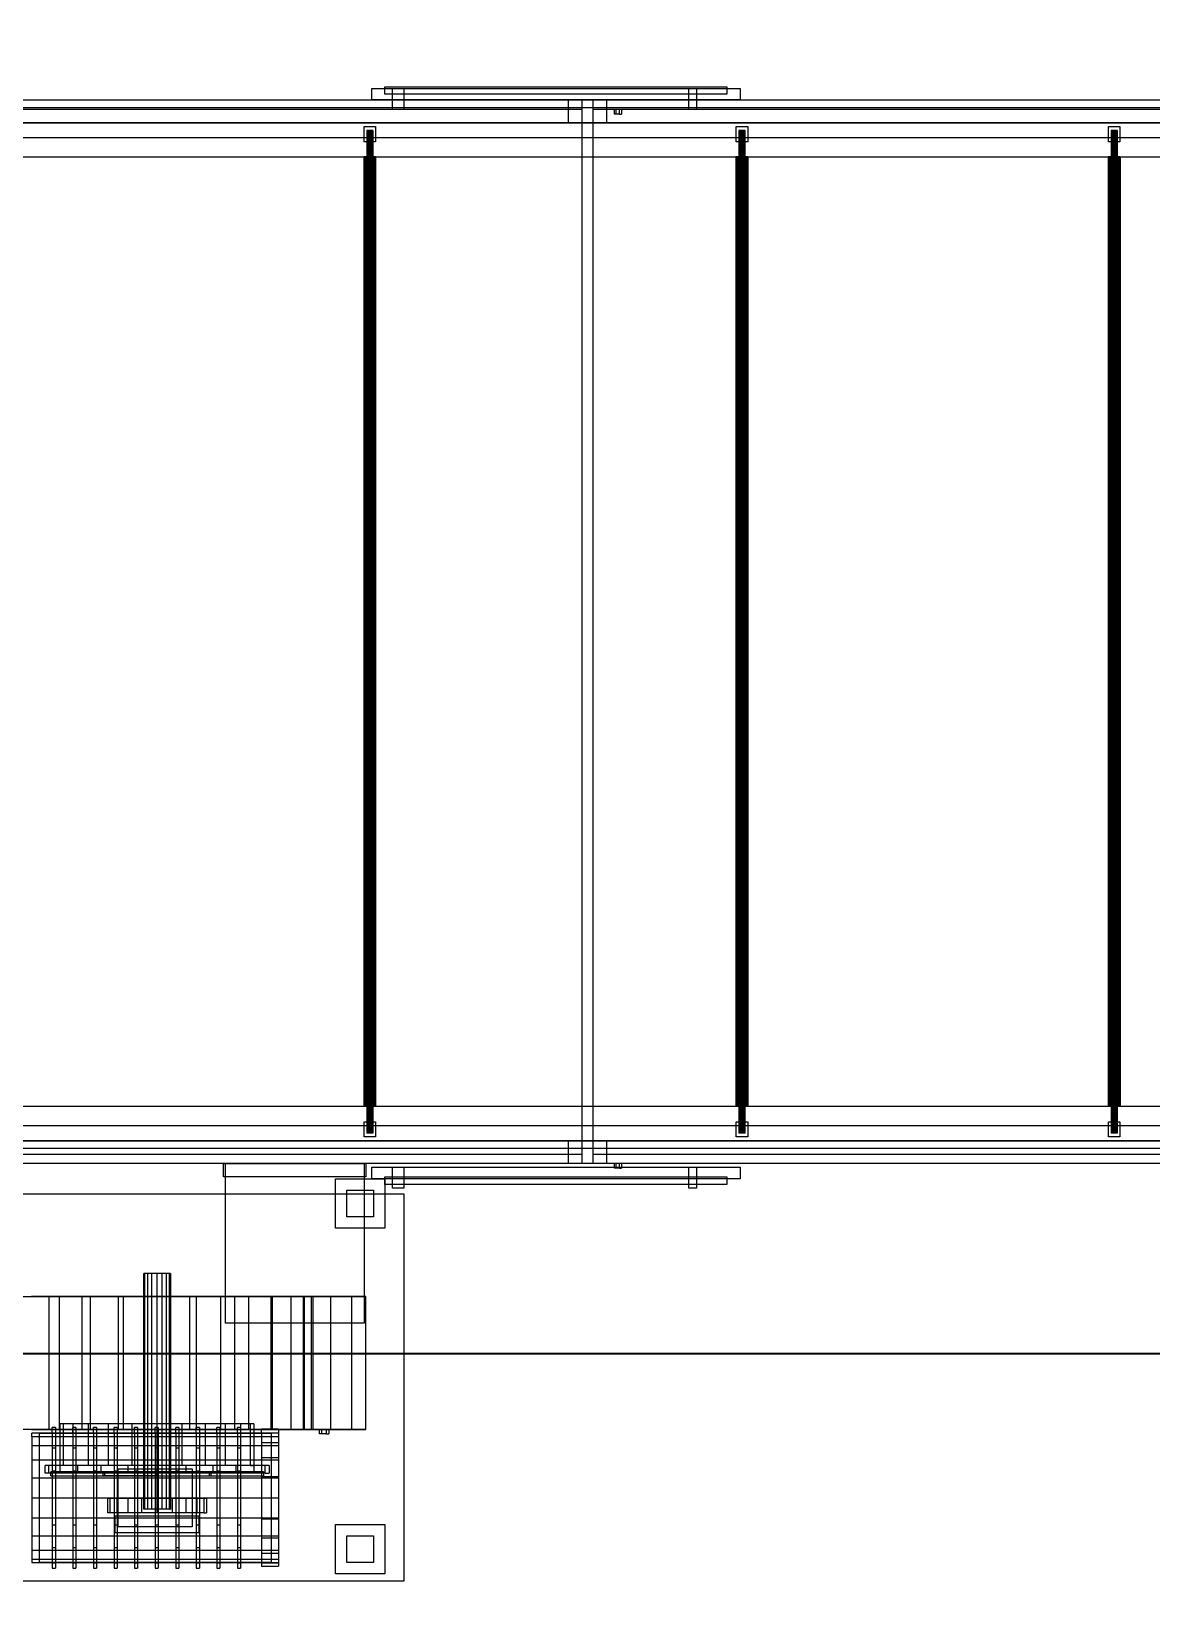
# Model space of a CAD drawing. Header units: millimetres. Extents: x -191664 to 191490, y -197311 to 10263.
# Drawn here: x 7974 to 10923, y -133274 to -129120 of the extents above; entities that cross this region are included whole.
import ezdxf

# ---------------------------------------------------------------- set-up
doc = ezdxf.new("R2010")
doc.units = ezdxf.units.MM
for name, color, linetype, lineweight in [('COTAS_O', 1, 'Continuous', 0), ('DET_secador_superior', 7, 'Continuous', 0), ('R15_COTAS_TRANSPORTE_P', 1, 'Continuous', 0)]:
    doc.layers.add(name, color=color, linetype=linetype, lineweight=lineweight)
doc.dimstyles.new('PLANTA_20', dxfattribs={"dimtxt": 50, "dimasz": 30, "dimexe": 30, "dimexo": 16, "dimgap": 20, "dimtad": 1, "dimtih": 1, "dimtoh": 1, "dimdec": 1, "dimzin": 0, "dimdsep": 46, "dimcen": 0.09, "dimadec": 0, "dimazin": 0, "dimtfac": 1, "dimtdec": 4, "dimtofl": 0, "dimtmove": 0, "dimatfit": 3, "dimfxl": 1, "dimtolj": 1, "dimtzin": 0, "dimarcsym": 0})

# ---------------------------------------------------------------- blocks, each defined once
blk = doc.blocks.new('*D93')
at = {"layer": 'COTAS_O', "color": 0, "lineweight": -2, "transparency": 16777216}
for p, q in [((1104.7, -132116), (1104.7, -132630)), ((21104.7, -132116), (21104.7, -132630)), ((1134.7, -132600), (21074.7, -132600))]:
    blk.add_line(p, q, dxfattribs=at)
at = {"layer": 'COTAS_O', "color": 0, "transparency": 16777216}
for points in [[(1134.7, -132595), (1134.7, -132605), (1104.7, -132600)], [(21074.7, -132595), (21074.7, -132605), (21104.7, -132600)]]:
    blk.add_solid(points, dxfattribs=at)
at = {"layer": 'Defpoints', "color": 0, "transparency": 16777216}
for p in [(1104.7, -132100), (21104.7, -132100), (21104.7, -132600)]:
    blk.add_point(p, dxfattribs=at)
blk = doc.blocks.new('*D133')
at = {"layer": 'Defpoints', "color": 0, "transparency": 16777216}
for p in [(439.7, -194148), (217.9, -194406.1), (-500, -194490), (-500, -194490), (500, -194490)]:
    blk.add_point(p, dxfattribs=at)
at = {"layer": 'R15_COTAS_TRANSPORTE_P', "color": 0, "lineweight": -2, "transparency": 16777216}
blk.add_arc((-500, -194490), 722.8, 2.3783, 17.6217, dxfattribs=at)
at = {"layer": 'R15_COTAS_TRANSPORTE_P', "color": 0, "transparency": 16777216}
for points in [[(184.1, -194272.8), (193.6, -194269.6), (179.2, -194242.8)], [(227.1, -194459.9), (217.2, -194460.1), (222.8, -194490)]]:
    blk.add_solid(points, dxfattribs=at)

msp = doc.modelspace()

# ---------------------------------------------------------------- linework, layer by layer
at = {"layer": 'DET_secador_superior', "color": 251, "true_color": 0x536a64}
for p, q in [((8869.71, -129300), (8869.71, -129270)), ((8869.71, -129270), (9839.71, -129270)), ((9839.71, -129270), (9839.71, -129300)), ((1104.71, -129300), (21104.71, -129300)), ((9839.71, -129300), (8869.71, -129300)), ((9388.05, -129360), (9388.05, -129300)), ((9388.05, -129300), (9488.05, -129300)), ((9488.05, -129300), (9488.05, -129360)), ((1104.71, -129320), (21104.71, -129320)), ((21104.71, -129360), (1104.71, -129360)), ((9488.05, -129360), (9388.05, -129360)), ((1104.71, -132040), (21104.71, -132040)), ((1104.71, -132060), (21104.71, -132060)), ((9388.05, -132100), (9388.05, -132040)), ((9388.05, -132040), (9488.05, -132040)), ((9488.05, -132040), (9488.05, -132100)), ((21104.71, -132100), (1104.71, -132100)), ((9488.05, -132100), (9388.05, -132100)), ((8869.71, -132140), (8869.71, -132110)), ((8869.71, -132110), (9839.71, -132110)), ((9839.71, -132140), (8869.71, -132140)), ((9839.71, -132110), (9839.71, -132140)), ((7654.71, -132180), (8954.71, -132180)), ((8804.71, -132240), (8804.71, -132170)), ((8804.71, -132170), (8874.71, -132170)), ((8874.71, -132170), (8874.71, -132240)), ((8954.71, -132180), (8954.71, -133200)), ((8874.71, -132240), (8804.71, -132240)), ((7946.37, -132450), (8020.48, -132450)), ((8047.36, -132450), (7973.74, -132450)), ((8020.48, -132450), (8107.07, -132450)), ((8020.48, -132800), (8020.48, -132450)), ((8129.29, -132450), (8047.36, -132450)), ((8047.36, -132800), (8047.36, -132450)), ((8107.07, -132450), (8203.01, -132450)), ((8107.07, -132800), (8107.07, -132450)), ((8216.23, -132450), (8129.29, -132450)), ((8129.29, -132800), (8129.29, -132450)), ((8203.01, -132450), (8304.71, -132450)), ((8203.01, -132800), (8203.01, -132450)), ((8304.71, -132450), (8216.23, -132450)), ((8216.23, -132800), (8216.23, -132450)), ((8391.31, -132450), (8304.71, -132450)), ((8304.71, -132450), (8408.3, -132450)), ((8304.71, -132800), (8304.71, -132450)), ((8472.72, -132450), (8391.31, -132450)), ((8391.31, -132800), (8391.31, -132450)), ((8408.3, -132450), (8509.76, -132450)), ((8408.3, -132800), (8408.3, -132450)), ((8545.94, -132450), (8472.72, -132450)), ((8472.72, -132800), (8472.72, -132450)), ((8509.76, -132450), (8605.08, -132450)), ((8509.76, -132800), (8509.76, -132450)), ((8608.31, -132450), (8545.94, -132450)), ((8545.94, -132800), (8545.94, -132450)), ((8605.08, -132450), (8690.43, -132450)), ((8605.08, -132800), (8605.08, -132450)), ((8657.68, -132450), (8608.31, -132450)), ((8608.31, -132800), (8608.31, -132450)), ((8692.44, -132450), (8657.68, -132450)), ((8657.68, -132800), (8657.68, -132450)), ((8690.43, -132450), (8762.29, -132450)), ((8690.43, -132800), (8690.43, -132450)), ((8711.58, -132450), (8692.44, -132450)), ((8692.44, -132800), (8692.44, -132450)), ((8714.71, -132450), (8711.58, -132450)), ((8711.58, -132800), (8711.58, -132450)), ((8853.95, -132450), (8714.71, -132450)), ((8714.71, -132450), (8714.71, -132800)), ((8762.29, -132450), (8817.61, -132450)), ((8762.29, -132800), (8762.29, -132450)), ((8817.61, -132450), (8853.95, -132450)), ((8817.61, -132800), (8817.61, -132450)), ((8853.95, -132800), (8853.95, -132450)), ((8020.48, -132800), (7946.37, -132800)), ((7973.74, -132800), (8047.36, -132800)), ((8107.07, -132800), (8020.48, -132800)), ((8047.36, -132800), (8129.29, -132800)), ((8203.01, -132800), (8107.07, -132800)), ((8129.29, -132800), (8216.23, -132800)), ((8304.71, -132800), (8203.01, -132800)), ((8216.23, -132800), (8304.71, -132800)), ((8408.3, -132800), (8304.71, -132800)), ((8304.71, -132800), (8391.31, -132800)), ((8391.31, -132800), (8472.72, -132800)), ((8509.76, -132800), (8408.3, -132800)), ((8472.72, -132800), (8545.94, -132800)), ((8605.08, -132800), (8509.76, -132800)), ((8545.94, -132800), (8608.31, -132800)), ((8690.43, -132800), (8605.08, -132800)), ((8608.31, -132800), (8657.68, -132800)), ((8657.68, -132800), (8692.44, -132800)), ((8762.29, -132800), (8690.43, -132800)), ((8692.44, -132800), (8711.58, -132800)), ((8711.58, -132800), (8714.71, -132800)), ((8714.71, -132800), (8853.95, -132800)), ((8817.61, -132800), (8762.29, -132800)), ((8853.95, -132800), (8817.61, -132800)), ((7994.71, -133150), (7994.71, -132810)), ((7994.71, -132810), (8604.71, -132810)), ((8604.71, -132810), (8604.71, -133150)), ((8804.71, -133150), (8804.71, -133080)), ((8804.71, -133080), (8874.71, -133080)), ((8874.71, -133080), (8874.71, -133150)), ((8604.71, -133150), (7994.71, -133150)), ((8874.71, -133150), (8804.71, -133150)), ((8954.71, -133200), (7654.71, -133200))]:
    msp.add_line(p, q, dxfattribs=at)
at = {"layer": 'DET_secador_superior', "color": 9, "true_color": 0xb8c6c1}
for p, q in [((8904.71, -129285), (8904.71, -129265)), ((8904.71, -129265), (9804.71, -129265)), ((9804.71, -129265), (9804.71, -129285)), ((1104.71, -129300), (20854.71, -129300)), ((9804.71, -129285), (8904.71, -129285)), ((9423.05, -129325), (9423.05, -132075)), ((9453.05, -132075), (9453.05, -129325)), ((20854.71, -132100), (1104.71, -132100)), ((8904.71, -132155), (8904.71, -132135)), ((8904.71, -132135), (9804.71, -132135)), ((9804.71, -132135), (9804.71, -132155)), ((9804.71, -132155), (8904.71, -132155))]:
    msp.add_line(p, q, dxfattribs=at)
at = {"layer": 'DET_secador_superior', "color": 252, "true_color": 0x798e91}
for p, q in [((8924.71, -129325), (8924.71, -129270)), ((8924.71, -129270), (8954.71, -129270)), ((8954.71, -129270), (8954.71, -129325)), ((8954.71, -129325), (8924.71, -129325)), ((8479.71, -132135), (8479.71, -132100)), ((8479.71, -132100), (8854.71, -132100)), ((8854.71, -132100), (8854.71, -132135)), ((8854.71, -132135), (8479.71, -132135)), ((8774.71, -132270), (8774.71, -132140)), ((8774.71, -132140), (8904.71, -132140)), ((8904.71, -132140), (8904.71, -132270)), ((8924.71, -132165), (8924.71, -132110)), ((8924.71, -132110), (8954.71, -132110)), ((8954.71, -132110), (8954.71, -132165)), ((8954.71, -132165), (8924.71, -132165)), ((8904.71, -132270), (8774.71, -132270)), ((8058.4, -132785), (8049.71, -132785)), ((8049.71, -132895), (8049.71, -132785)), ((8083.88, -132785), (8058.4, -132785)), ((8058.4, -132895), (8058.4, -132785)), ((8124.4, -132785), (8083.88, -132785)), ((8083.88, -132895), (8083.88, -132785)), ((8177.21, -132785), (8124.4, -132785)), ((8124.4, -132895), (8124.4, -132785)), ((8238.71, -132785), (8177.21, -132785)), ((8177.21, -132895), (8177.21, -132785)), ((8304.71, -132785), (8238.71, -132785)), ((8238.71, -132895), (8238.71, -132785)), ((8370.71, -132785), (8304.71, -132785)), ((8304.71, -132895), (8304.71, -132785)), ((8432.21, -132785), (8370.71, -132785)), ((8370.71, -132895), (8370.71, -132785)), ((8485.02, -132785), (8432.21, -132785)), ((8432.21, -132895), (8432.21, -132785)), ((8525.55, -132785), (8485.02, -132785)), ((8485.02, -132895), (8485.02, -132785)), ((8551.02, -132785), (8525.55, -132785)), ((8525.55, -132895), (8525.55, -132785)), ((8559.71, -132785), (8551.02, -132785)), ((8551.02, -132895), (8551.02, -132785)), ((8559.71, -132785), (8559.71, -132895)), ((8024.71, -132922), (8024.71, -132912)), ((8304.71, -132912), (8024.71, -132912)), ((8024.71, -132922), (8304.71, -132922)), ((8058.4, -132895), (8049.71, -132895)), ((8083.88, -132895), (8058.4, -132895)), ((8124.4, -132895), (8083.88, -132895)), ((8177.21, -132895), (8124.4, -132895)), ((8167.31, -132912), (8162.11, -132912)), ((8162.11, -132912), (8162.11, -132922)), ((8302.11, -132912), (8162.11, -132912)), ((8162.11, -132922), (8167.31, -132922)), ((8302.11, -132922), (8162.11, -132922)), ((8167.31, -132922), (8167.31, -132912)), ((8307.31, -132912), (8167.31, -132912)), ((8167.31, -132922), (8307.31, -132922)), ((8238.71, -132895), (8177.21, -132895)), ((8304.71, -132895), (8238.71, -132895)), ((8302.11, -132912), (8307.31, -132912)), ((8302.11, -132922), (8302.11, -132912)), ((8442.11, -132912), (8302.11, -132912)), ((8307.31, -132922), (8302.11, -132922)), ((8302.11, -132922), (8442.11, -132922)), ((8370.71, -132895), (8304.71, -132895)), ((8304.71, -132912), (8304.71, -132922)), ((8584.71, -132912), (8304.71, -132912)), ((8304.71, -132922), (8584.71, -132922)), ((8307.31, -132912), (8307.31, -132922)), ((8307.31, -132912), (8447.31, -132912)), ((8307.31, -132922), (8447.31, -132922)), ((8432.21, -132895), (8370.71, -132895)), ((8485.02, -132895), (8432.21, -132895)), ((8442.11, -132912), (8442.11, -132922)), ((8447.31, -132912), (8442.11, -132912)), ((8442.11, -132922), (8447.31, -132922)), ((8447.31, -132922), (8447.31, -132912)), ((8525.55, -132895), (8485.02, -132895)), ((8551.02, -132895), (8525.55, -132895)), ((8551.02, -132895), (8559.71, -132895)), ((8584.71, -132912), (8584.71, -132922)), ((8774.71, -133180), (8774.71, -133050)), ((8774.71, -133050), (8904.71, -133050)), ((8904.71, -133050), (8904.71, -133180)), ((8904.71, -133180), (8774.71, -133180))]:
    msp.add_line(p, q, dxfattribs=at)
at = {"layer": 'DET_secador_superior', "color": 129, "true_color": 0x304542}
for p, q in [((9704.71, -129325), (9704.71, -129270)), ((9704.71, -129270), (9724.71, -129270)), ((9724.71, -129270), (9724.71, -129325)), ((9724.71, -129325), (9704.71, -129325)), ((9704.71, -132165), (9704.71, -132110)), ((9704.71, -132110), (9724.71, -132110)), ((9724.71, -132110), (9724.71, -132165)), ((9724.71, -132165), (9704.71, -132165)), ((8579.71, -132808.62), (8579.71, -132799.8)), ((8624.71, -132799.8), (8579.71, -132799.8)), ((8624.71, -132799.8), (8624.71, -132808.62)), ((8579.71, -132808.62), (8579.71, -132834.22)), ((8579.71, -132808.62), (8624.71, -132808.62)), ((8579.71, -132834.22), (8579.71, -132874.08)), ((8579.71, -132834.22), (8624.71, -132834.22)), ((8624.71, -132808.62), (8624.71, -132834.22)), ((8624.71, -132834.22), (8624.71, -132874.08)), ((8579.71, -132874.08), (8579.71, -132924.32)), ((8579.71, -132874.08), (8624.71, -132874.08)), ((8624.71, -132874.08), (8624.71, -132924.32)), ((8019.76, -132895), (8009.71, -132895)), ((8009.71, -132915), (8009.71, -132895)), ((8019.76, -132915), (8009.71, -132915)), ((8049.23, -132895), (8019.76, -132895)), ((8019.76, -132915), (8019.76, -132895)), ((8049.23, -132915), (8019.76, -132915)), ((8096.12, -132895), (8049.23, -132895)), ((8049.23, -132915), (8049.23, -132895)), ((8096.12, -132915), (8049.23, -132915)), ((8157.21, -132895), (8096.12, -132895)), ((8096.12, -132915), (8096.12, -132895)), ((8157.21, -132915), (8096.12, -132915)), ((8228.36, -132895), (8157.21, -132895)), ((8157.21, -132915), (8157.21, -132895)), ((8228.36, -132915), (8157.21, -132915)), ((8304.71, -132895), (8228.36, -132895)), ((8228.36, -132915), (8228.36, -132895)), ((8304.71, -132915), (8228.36, -132915)), ((8381.06, -132895), (8304.71, -132895)), ((8304.71, -132915), (8304.71, -132895)), ((8381.06, -132915), (8304.71, -132915)), ((8452.21, -132895), (8381.06, -132895)), ((8381.06, -132915), (8381.06, -132895)), ((8452.21, -132915), (8381.06, -132915)), ((8513.31, -132895), (8452.21, -132895)), ((8452.21, -132915), (8452.21, -132895)), ((8513.31, -132915), (8452.21, -132915)), ((8560.19, -132895), (8513.31, -132895)), ((8513.31, -132915), (8513.31, -132895)), ((8560.19, -132915), (8513.31, -132915)), ((8589.66, -132895), (8560.19, -132895)), ((8560.19, -132915), (8560.19, -132895)), ((8589.66, -132915), (8560.19, -132915)), ((8579.71, -132924.32), (8579.71, -132980)), ((8579.71, -132924.32), (8624.71, -132924.32)), ((8599.71, -132895), (8589.66, -132895)), ((8589.66, -132915), (8589.66, -132895)), ((8589.66, -132915), (8599.71, -132915)), ((8599.71, -132895), (8599.71, -132915)), ((8624.71, -132924.32), (8624.71, -132980)), ((8181.07, -132982), (8174.71, -132982)), ((8174.71, -133020), (8174.71, -132982)), ((8199.54, -132982), (8181.07, -132982)), ((8181.07, -133020), (8181.07, -132982)), ((8228.3, -132982), (8199.54, -132982)), ((8199.54, -133020), (8199.54, -132982)), ((8264.54, -132982), (8228.3, -132982)), ((8228.3, -133020), (8228.3, -132982)), ((8304.71, -132982), (8264.54, -132982)), ((8264.54, -133020), (8264.54, -132982)), ((8344.88, -132982), (8304.71, -132982)), ((8304.71, -133020), (8304.71, -132982)), ((8381.12, -132982), (8344.88, -132982)), ((8344.88, -133020), (8344.88, -132982)), ((8409.88, -132982), (8381.12, -132982)), ((8381.12, -133020), (8381.12, -132982)), ((8428.35, -132982), (8409.88, -132982)), ((8409.88, -133020), (8409.88, -132982)), ((8434.71, -132982), (8428.35, -132982)), ((8428.35, -133020), (8428.35, -132982)), ((8434.71, -132982), (8434.71, -133020)), ((8579.71, -132980), (8579.71, -133035.68)), ((8579.71, -132980), (8624.71, -132980)), ((8624.71, -132980), (8624.71, -133035.68)), ((8181.07, -133020), (8174.71, -133020)), ((8199.54, -133020), (8181.07, -133020)), ((8228.3, -133020), (8199.54, -133020)), ((8264.54, -133020), (8228.3, -133020)), ((8304.71, -133020), (8264.54, -133020)), ((8344.88, -133020), (8304.71, -133020)), ((8381.12, -133020), (8344.88, -133020)), ((8409.88, -133020), (8381.12, -133020)), ((8428.35, -133020), (8409.88, -133020)), ((8428.35, -133020), (8434.71, -133020)), ((8579.71, -133035.68), (8579.71, -133085.92)), ((8579.71, -133035.68), (8624.71, -133035.68)), ((8624.71, -133035.68), (8624.71, -133085.92)), ((8579.71, -133085.92), (8579.71, -133125.78)), ((8579.71, -133085.92), (8624.71, -133085.92)), ((8624.71, -133085.92), (8624.71, -133125.78)), ((8579.71, -133125.78), (8579.71, -133151.38)), ((8579.71, -133125.78), (8624.71, -133125.78)), ((8624.71, -133125.78), (8624.71, -133151.38)), ((8579.71, -133151.38), (8579.71, -133160.2)), ((8579.71, -133151.38), (8624.71, -133151.38)), ((8579.71, -133160.2), (8624.71, -133160.2)), ((8624.71, -133151.38), (8624.71, -133160.2))]:
    msp.add_line(p, q, dxfattribs=at)
at = {"layer": 'DET_secador_superior', "color": 254, "true_color": 0xd8e0dc}
for p, q in [((7786.38, -129300), (9423.05, -129300)), ((9423.05, -129300), (9423.05, -129325)), ((9453.05, -129325), (9453.05, -129300)), ((9453.05, -129300), (11089.71, -129300)), ((9423.05, -129325), (7786.38, -129325)), ((11089.71, -129325), (9453.05, -129325)), ((7786.38, -132075), (9423.05, -132075)), ((9423.05, -132100), (7786.38, -132100)), ((8484.71, -132520), (8484.71, -132100)), ((8484.71, -132100), (8849.71, -132100)), ((8849.71, -132100), (8849.71, -132520)), ((9423.05, -132075), (9423.05, -132100)), ((9453.05, -132100), (9453.05, -132075)), ((9453.05, -132075), (11089.71, -132075)), ((11089.71, -132100), (9453.05, -132100)), ((8849.71, -132520), (8484.71, -132520))]:
    msp.add_line(p, q, dxfattribs=at)
at = {"layer": 'DET_secador_superior', "color": 8, "true_color": 0x617680}
for p, q in [((1454.71, -129360), (20754.71, -129360)), ((20754.71, -129400), (1454.71, -129400)), ((8849.71, -129410), (8849.71, -129370)), ((8849.71, -129370), (8879.71, -129370)), ((8879.71, -129370), (8879.71, -129410)), ((9829.71, -129410), (9829.71, -129370)), ((9829.71, -129370), (9859.71, -129370)), ((9859.71, -129370), (9859.71, -129410)), ((10809.71, -129410), (10809.71, -129370)), ((10809.71, -129370), (10839.71, -129370)), ((10839.71, -129370), (10839.71, -129410)), ((8879.71, -129410), (8849.71, -129410)), ((9859.71, -129410), (9829.71, -129410)), ((10839.71, -129410), (10809.71, -129410)), ((1454.71, -132000), (20754.71, -132000)), ((8849.71, -132030), (8849.71, -131990)), ((8849.71, -131990), (8879.71, -131990)), ((8879.71, -131990), (8879.71, -132030)), ((9829.71, -132030), (9829.71, -131990)), ((9829.71, -131990), (9859.71, -131990)), ((9859.71, -131990), (9859.71, -132030)), ((10809.71, -132030), (10809.71, -131990)), ((10809.71, -131990), (10839.71, -131990)), ((10839.71, -131990), (10839.71, -132030)), ((20754.71, -132040), (1454.71, -132040)), ((8879.71, -132030), (8849.71, -132030)), ((9859.71, -132030), (9829.71, -132030)), ((10839.71, -132030), (10809.71, -132030))]:
    msp.add_line(p, q, dxfattribs=at)
at = {"layer": 'DET_secador_superior', "color": 43, "true_color": 0xe7bf45}
for p, q in [((9513.55, -129325), (9509.05, -129325)), ((9509.05, -129337), (9509.05, -129325)), ((9513.55, -129337), (9509.05, -129337)), ((9522.55, -129325), (9513.55, -129325)), ((9513.55, -129337), (9513.55, -129325)), ((9522.55, -129337), (9513.55, -129337)), ((9527.05, -129325), (9522.55, -129325)), ((9522.55, -129337), (9522.55, -129325)), ((9522.55, -129337), (9527.05, -129337)), ((9527.05, -129325), (9527.05, -129337)), ((9513.55, -132100), (9509.05, -132100)), ((9509.05, -132112), (9509.05, -132100)), ((9522.55, -132100), (9513.55, -132100)), ((9513.55, -132112), (9513.55, -132100)), ((9527.05, -132100), (9522.55, -132100)), ((9522.55, -132112), (9522.55, -132100)), ((9527.05, -132100), (9527.05, -132112)), ((9513.55, -132112), (9509.05, -132112)), ((9522.55, -132112), (9513.55, -132112)), ((9522.55, -132112), (9527.05, -132112)), ((8272.38, -132390), (8269.71, -132390)), ((8269.71, -133010), (8269.71, -132390)), ((8279.96, -132390), (8272.38, -132390)), ((8272.38, -133010), (8272.38, -132390)), ((8291.32, -132390), (8279.96, -132390)), ((8279.96, -133010), (8279.96, -132390)), ((8304.71, -132390), (8291.32, -132390)), ((8291.32, -133010), (8291.32, -132390)), ((8318.11, -132390), (8304.71, -132390)), ((8304.71, -133010), (8304.71, -132390)), ((8329.46, -132390), (8318.11, -132390)), ((8318.11, -133010), (8318.11, -132390)), ((8337.05, -132390), (8329.46, -132390)), ((8329.46, -133010), (8329.46, -132390)), ((8339.71, -132390), (8337.05, -132390)), ((8337.05, -133010), (8337.05, -132390)), ((8339.71, -132390), (8339.71, -133010)), ((8738.71, -132800), (8732.71, -132800)), ((8732.71, -132812), (8732.71, -132800)), ((8750.71, -132800), (8738.71, -132800)), ((8738.71, -132812), (8738.71, -132800)), ((8756.71, -132800), (8750.71, -132800)), ((8750.71, -132812), (8750.71, -132800)), ((8756.71, -132800), (8756.71, -132812)), ((8738.71, -132812), (8732.71, -132812)), ((8750.71, -132812), (8738.71, -132812)), ((8750.71, -132812), (8756.71, -132812)), ((8272.38, -133010), (8269.71, -133010)), ((8279.96, -133010), (8272.38, -133010)), ((8291.32, -133010), (8279.96, -133010)), ((8304.71, -133010), (8291.32, -133010)), ((8318.11, -133010), (8304.71, -133010)), ((8329.46, -133010), (8318.11, -133010)), ((8337.05, -133010), (8329.46, -133010)), ((8337.05, -133010), (8339.71, -133010))]:
    msp.add_line(p, q, dxfattribs=at)
at = {"layer": 'DET_secador_superior', "color": 253, "true_color": 0xa4b0b5}
for p, q in [((8856.98, -129380), (8856.71, -129380)), ((8856.71, -129380), (8856.71, -132020)), ((8857.78, -129380), (8856.98, -129380)), ((8856.98, -129380), (8856.98, -132020)), ((8859.06, -129380), (8857.78, -129380)), ((8857.78, -129380), (8857.78, -132020)), ((8860.71, -129380), (8859.06, -129380)), ((8859.06, -129380), (8859.06, -132020)), ((8862.64, -129380), (8860.71, -129380)), ((8860.71, -129380), (8860.71, -132020)), ((8864.71, -129380), (8862.64, -129380)), ((8862.64, -129380), (8862.64, -132020)), ((8866.78, -129380), (8864.71, -129380)), ((8864.71, -129380), (8864.71, -132020)), ((8868.71, -129380), (8866.78, -129380)), ((8866.78, -129380), (8866.78, -132020)), ((8870.37, -129380), (8868.71, -129380)), ((8868.71, -129380), (8868.71, -132020)), ((8871.64, -129380), (8870.37, -129380)), ((8870.37, -129380), (8870.37, -132020)), ((8872.44, -129380), (8871.64, -129380)), ((8871.64, -129380), (8871.64, -132020)), ((8872.44, -129380), (8872.71, -129380)), ((8872.44, -129380), (8872.44, -132020)), ((8872.71, -132020), (8872.71, -129380)), ((9836.98, -129380), (9836.71, -129380)), ((9836.71, -129380), (9836.71, -132020)), ((9837.78, -129380), (9836.98, -129380)), ((9836.98, -129380), (9836.98, -132020)), ((9839.06, -129380), (9837.78, -129380)), ((9837.78, -129380), (9837.78, -132020)), ((9840.71, -129380), (9839.06, -129380)), ((9839.06, -129380), (9839.06, -132020)), ((9842.64, -129380), (9840.71, -129380)), ((9840.71, -129380), (9840.71, -132020)), ((9844.71, -129380), (9842.64, -129380)), ((9842.64, -129380), (9842.64, -132020)), ((9846.78, -129380), (9844.71, -129380)), ((9844.71, -129380), (9844.71, -132020)), ((9848.71, -129380), (9846.78, -129380)), ((9846.78, -129380), (9846.78, -132020)), ((9850.37, -129380), (9848.71, -129380)), ((9848.71, -129380), (9848.71, -132020)), ((9851.64, -129380), (9850.37, -129380)), ((9850.37, -129380), (9850.37, -132020)), ((9852.44, -129380), (9851.64, -129380)), ((9851.64, -129380), (9851.64, -132020)), ((9852.44, -129380), (9852.71, -129380)), ((9852.44, -129380), (9852.44, -132020)), ((9852.71, -132020), (9852.71, -129380)), ((10816.98, -129380), (10816.71, -129380)), ((10816.71, -129380), (10816.71, -132020)), ((10817.78, -129380), (10816.98, -129380)), ((10816.98, -129380), (10816.98, -132020)), ((10819.06, -129380), (10817.78, -129380)), ((10817.78, -129380), (10817.78, -132020)), ((10820.71, -129380), (10819.06, -129380)), ((10819.06, -129380), (10819.06, -132020)), ((10822.64, -129380), (10820.71, -129380)), ((10820.71, -129380), (10820.71, -132020)), ((10824.71, -129380), (10822.64, -129380)), ((10822.64, -129380), (10822.64, -132020)), ((10826.78, -129380), (10824.71, -129380)), ((10824.71, -129380), (10824.71, -132020)), ((10828.71, -129380), (10826.78, -129380)), ((10826.78, -129380), (10826.78, -132020)), ((10830.37, -129380), (10828.71, -129380)), ((10828.71, -129380), (10828.71, -132020)), ((10831.64, -129380), (10830.37, -129380)), ((10830.37, -129380), (10830.37, -132020)), ((10832.44, -129380), (10831.64, -129380)), ((10831.64, -129380), (10831.64, -132020)), ((10832.44, -129380), (10832.71, -129380)), ((10832.44, -129380), (10832.44, -132020)), ((10832.71, -132020), (10832.71, -129380)), ((8849.26, -129450), (8848.71, -129450)), ((8848.71, -129450), (8848.71, -131950)), ((8850.86, -129450), (8849.26, -129450)), ((8849.26, -129450), (8849.26, -131950)), ((8853.4, -129450), (8850.86, -129450)), ((8850.86, -129450), (8850.86, -131950)), ((8856.71, -129450), (8853.4, -129450)), ((8853.4, -129450), (8853.4, -131950)), ((8860.57, -129450), (8856.71, -129450)), ((8856.71, -129450), (8856.71, -131950)), ((8864.71, -129450), (8860.57, -129450)), ((8860.57, -129450), (8860.57, -131950)), ((8868.85, -129450), (8864.71, -129450)), ((8864.71, -129450), (8864.71, -131950)), ((8872.71, -129450), (8868.85, -129450)), ((8868.85, -129450), (8868.85, -131950)), ((8876.03, -129450), (8872.71, -129450)), ((8872.71, -129450), (8872.71, -131950)), ((8878.57, -129450), (8876.03, -129450)), ((8876.03, -129450), (8876.03, -131950)), ((8880.17, -129450), (8878.57, -129450)), ((8878.57, -129450), (8878.57, -131950)), ((8880.17, -129450), (8880.71, -129450)), ((8880.17, -129450), (8880.17, -131950)), ((8880.71, -131950), (8880.71, -129450)), ((9829.26, -129450), (9828.71, -129450)), ((9828.71, -129450), (9828.71, -131950)), ((9830.86, -129450), (9829.26, -129450)), ((9829.26, -129450), (9829.26, -131950)), ((9833.4, -129450), (9830.86, -129450)), ((9830.86, -129450), (9830.86, -131950)), ((9836.71, -129450), (9833.4, -129450)), ((9833.4, -129450), (9833.4, -131950)), ((9840.57, -129450), (9836.71, -129450)), ((9836.71, -129450), (9836.71, -131950)), ((9844.71, -129450), (9840.57, -129450)), ((9840.57, -129450), (9840.57, -131950)), ((9848.85, -129450), (9844.71, -129450)), ((9844.71, -129450), (9844.71, -131950)), ((9852.71, -129450), (9848.85, -129450)), ((9848.85, -129450), (9848.85, -131950)), ((9856.03, -129450), (9852.71, -129450)), ((9852.71, -129450), (9852.71, -131950)), ((9858.57, -129450), (9856.03, -129450)), ((9856.03, -129450), (9856.03, -131950)), ((9860.17, -129450), (9858.57, -129450)), ((9858.57, -129450), (9858.57, -131950)), ((9860.17, -129450), (9860.71, -129450)), ((9860.17, -129450), (9860.17, -131950)), ((9860.71, -131950), (9860.71, -129450)), ((10809.26, -129450), (10808.71, -129450)), ((10808.71, -129450), (10808.71, -131950)), ((10810.86, -129450), (10809.26, -129450)), ((10809.26, -129450), (10809.26, -131950)), ((10813.4, -129450), (10810.86, -129450)), ((10810.86, -129450), (10810.86, -131950)), ((10816.71, -129450), (10813.4, -129450)), ((10813.4, -129450), (10813.4, -131950)), ((10820.57, -129450), (10816.71, -129450)), ((10816.71, -129450), (10816.71, -131950)), ((10824.71, -129450), (10820.57, -129450)), ((10820.57, -129450), (10820.57, -131950)), ((10828.85, -129450), (10824.71, -129450)), ((10824.71, -129450), (10824.71, -131950)), ((10832.71, -129450), (10828.85, -129450)), ((10828.85, -129450), (10828.85, -131950)), ((10836.03, -129450), (10832.71, -129450)), ((10832.71, -129450), (10832.71, -131950)), ((10838.57, -129450), (10836.03, -129450)), ((10836.03, -129450), (10836.03, -131950)), ((10840.17, -129450), (10838.57, -129450)), ((10838.57, -129450), (10838.57, -131950)), ((10840.17, -129450), (10840.71, -129450)), ((10840.17, -129450), (10840.17, -131950)), ((10840.71, -131950), (10840.71, -129450)), ((8849.26, -131950), (8848.71, -131950)), ((8850.86, -131950), (8849.26, -131950)), ((8853.4, -131950), (8850.86, -131950)), ((8856.71, -131950), (8853.4, -131950)), ((8860.57, -131950), (8856.71, -131950)), ((8864.71, -131950), (8860.57, -131950)), ((8868.85, -131950), (8864.71, -131950)), ((8872.71, -131950), (8868.85, -131950)), ((8876.03, -131950), (8872.71, -131950)), ((8878.57, -131950), (8876.03, -131950)), ((8880.17, -131950), (8878.57, -131950)), ((8880.71, -131950), (8880.17, -131950)), ((9829.26, -131950), (9828.71, -131950)), ((9830.86, -131950), (9829.26, -131950)), ((9833.4, -131950), (9830.86, -131950)), ((9836.71, -131950), (9833.4, -131950)), ((9840.57, -131950), (9836.71, -131950)), ((9844.71, -131950), (9840.57, -131950)), ((9848.85, -131950), (9844.71, -131950)), ((9852.71, -131950), (9848.85, -131950)), ((9856.03, -131950), (9852.71, -131950)), ((9858.57, -131950), (9856.03, -131950)), ((9860.17, -131950), (9858.57, -131950)), ((9860.71, -131950), (9860.17, -131950)), ((10809.26, -131950), (10808.71, -131950)), ((10810.86, -131950), (10809.26, -131950)), ((10813.4, -131950), (10810.86, -131950)), ((10816.71, -131950), (10813.4, -131950)), ((10820.57, -131950), (10816.71, -131950)), ((10824.71, -131950), (10820.57, -131950)), ((10828.85, -131950), (10824.71, -131950)), ((10832.71, -131950), (10828.85, -131950)), ((10836.03, -131950), (10832.71, -131950)), ((10838.57, -131950), (10836.03, -131950)), ((10840.17, -131950), (10838.57, -131950)), ((10840.71, -131950), (10840.17, -131950)), ((8856.98, -132020), (8856.71, -132020)), ((8857.78, -132020), (8856.98, -132020)), ((8859.06, -132020), (8857.78, -132020)), ((8860.71, -132020), (8859.06, -132020)), ((8862.64, -132020), (8860.71, -132020)), ((8864.71, -132020), (8862.64, -132020)), ((8866.78, -132020), (8864.71, -132020)), ((8868.71, -132020), (8866.78, -132020)), ((8870.37, -132020), (8868.71, -132020)), ((8871.64, -132020), (8870.37, -132020)), ((8872.44, -132020), (8871.64, -132020)), ((8872.71, -132020), (8872.44, -132020)), ((9836.98, -132020), (9836.71, -132020)), ((9837.78, -132020), (9836.98, -132020)), ((9839.06, -132020), (9837.78, -132020)), ((9840.71, -132020), (9839.06, -132020)), ((9842.64, -132020), (9840.71, -132020)), ((9844.71, -132020), (9842.64, -132020)), ((9846.78, -132020), (9844.71, -132020)), ((9848.71, -132020), (9846.78, -132020)), ((9850.37, -132020), (9848.71, -132020)), ((9851.64, -132020), (9850.37, -132020)), ((9852.44, -132020), (9851.64, -132020)), ((9852.71, -132020), (9852.44, -132020)), ((10816.98, -132020), (10816.71, -132020)), ((10817.78, -132020), (10816.98, -132020)), ((10819.06, -132020), (10817.78, -132020)), ((10820.71, -132020), (10819.06, -132020)), ((10822.64, -132020), (10820.71, -132020)), ((10824.71, -132020), (10822.64, -132020)), ((10826.78, -132020), (10824.71, -132020)), ((10828.71, -132020), (10826.78, -132020)), ((10830.37, -132020), (10828.71, -132020)), ((10831.64, -132020), (10830.37, -132020)), ((10832.44, -132020), (10831.64, -132020)), ((10832.71, -132020), (10832.44, -132020))]:
    msp.add_line(p, q, dxfattribs=at)
at = {"layer": 'DET_secador_superior', "color": 8, "true_color": 0x727f77}
for p, q in [((1554.71, -129450), (20654.71, -129450)), ((20654.71, -131950), (1554.71, -131950))]:
    msp.add_line(p, q, dxfattribs=at)
at = {"layer": 'DET_secador_superior', "color": 142, "true_color": 0x159eb4}
for p, q in [((8028.88, -132808.81), (8028.88, -132794.7)), ((8036.88, -132794.7), (8028.88, -132794.7)), ((8036.88, -132794.7), (8036.88, -132808.81)), ((8083.05, -132808.81), (8083.05, -132794.7)), ((8091.05, -132794.7), (8083.05, -132794.7)), ((8091.05, -132794.7), (8091.05, -132808.81)), ((8137.21, -132808.81), (8137.21, -132794.7)), ((8145.21, -132794.7), (8137.21, -132794.7)), ((8145.21, -132794.7), (8145.21, -132808.81)), ((8191.38, -132808.81), (8191.38, -132794.7)), ((8199.38, -132794.7), (8191.38, -132794.7)), ((8199.38, -132794.7), (8199.38, -132808.81)), ((8245.55, -132808.81), (8245.55, -132794.7)), ((8253.55, -132794.7), (8245.55, -132794.7)), ((8253.55, -132794.7), (8253.55, -132808.81)), ((8299.71, -132808.81), (8299.71, -132794.7)), ((8307.71, -132794.7), (8299.71, -132794.7)), ((8307.71, -132794.7), (8307.71, -132808.81)), ((8353.88, -132808.81), (8353.88, -132794.7)), ((8361.88, -132794.7), (8353.88, -132794.7)), ((8361.88, -132794.7), (8361.88, -132808.81)), ((8408.05, -132808.81), (8408.05, -132794.7)), ((8416.05, -132794.7), (8408.05, -132794.7)), ((8416.05, -132794.7), (8416.05, -132808.81)), ((8462.21, -132808.81), (8462.21, -132794.7)), ((8470.21, -132794.7), (8462.21, -132794.7)), ((8470.21, -132794.7), (8470.21, -132808.81)), ((8516.38, -132808.81), (8516.38, -132794.7)), ((8524.38, -132794.7), (8516.38, -132794.7)), ((8524.38, -132794.7), (8524.38, -132808.81)), ((7974.71, -132818.32), (7974.71, -132810)), ((8624.71, -132810), (7974.71, -132810)), ((7974.71, -132818.32), (7974.71, -132842.47)), ((7974.71, -132818.32), (8624.71, -132818.32)), ((7974.71, -132842.47), (7974.71, -132880.08)), ((7974.71, -132842.47), (8624.71, -132842.47)), ((8028.88, -132808.81), (8028.88, -132848.97)), ((8028.88, -132808.81), (8036.88, -132808.81)), ((8028.88, -132848.97), (8028.88, -132909.09)), ((8028.88, -132848.97), (8036.88, -132848.97)), ((8036.88, -132808.81), (8036.88, -132848.97)), ((8036.88, -132848.97), (8036.88, -132909.09)), ((8083.05, -132808.81), (8083.05, -132848.97)), ((8083.05, -132808.81), (8091.05, -132808.81)), ((8083.05, -132848.97), (8083.05, -132909.09)), ((8083.05, -132848.97), (8091.05, -132848.97)), ((8091.05, -132808.81), (8091.05, -132848.97)), ((8091.05, -132848.97), (8091.05, -132909.09)), ((8137.21, -132808.81), (8137.21, -132848.97)), ((8137.21, -132808.81), (8145.21, -132808.81)), ((8137.21, -132848.97), (8137.21, -132909.09)), ((8137.21, -132848.97), (8145.21, -132848.97)), ((8145.21, -132808.81), (8145.21, -132848.97)), ((8145.21, -132848.97), (8145.21, -132909.09)), ((8191.38, -132808.81), (8191.38, -132848.97)), ((8191.38, -132808.81), (8199.38, -132808.81)), ((8191.38, -132848.97), (8191.38, -132909.09)), ((8191.38, -132848.97), (8199.38, -132848.97)), ((8199.38, -132808.81), (8199.38, -132848.97)), ((8199.38, -132848.97), (8199.38, -132909.09)), ((8245.55, -132808.81), (8245.55, -132848.97)), ((8245.55, -132808.81), (8253.55, -132808.81)), ((8245.55, -132848.97), (8245.55, -132909.09)), ((8245.55, -132848.97), (8253.55, -132848.97)), ((8253.55, -132808.81), (8253.55, -132848.97)), ((8253.55, -132848.97), (8253.55, -132909.09)), ((8299.71, -132808.81), (8299.71, -132848.97)), ((8299.71, -132808.81), (8307.71, -132808.81)), ((8299.71, -132848.97), (8299.71, -132909.09)), ((8299.71, -132848.97), (8307.71, -132848.97)), ((8307.71, -132808.81), (8307.71, -132848.97)), ((8307.71, -132848.97), (8307.71, -132909.09)), ((8353.88, -132808.81), (8353.88, -132848.97)), ((8353.88, -132808.81), (8361.88, -132808.81)), ((8353.88, -132848.97), (8353.88, -132909.09)), ((8353.88, -132848.97), (8361.88, -132848.97)), ((8361.88, -132808.81), (8361.88, -132848.97)), ((8361.88, -132848.97), (8361.88, -132909.09)), ((8408.05, -132808.81), (8408.05, -132848.97)), ((8408.05, -132808.81), (8416.05, -132808.81)), ((8408.05, -132848.97), (8408.05, -132909.09)), ((8408.05, -132848.97), (8416.05, -132848.97)), ((8416.05, -132808.81), (8416.05, -132848.97)), ((8416.05, -132848.97), (8416.05, -132909.09)), ((8462.21, -132808.81), (8462.21, -132848.97)), ((8462.21, -132808.81), (8470.21, -132808.81)), ((8462.21, -132848.97), (8462.21, -132909.09)), ((8462.21, -132848.97), (8470.21, -132848.97)), ((8470.21, -132808.81), (8470.21, -132848.97)), ((8470.21, -132848.97), (8470.21, -132909.09)), ((8516.38, -132808.81), (8516.38, -132848.97)), ((8516.38, -132808.81), (8524.38, -132808.81)), ((8516.38, -132848.97), (8516.38, -132909.09)), ((8516.38, -132848.97), (8524.38, -132848.97)), ((8524.38, -132808.81), (8524.38, -132848.97)), ((8524.38, -132848.97), (8524.38, -132909.09)), ((8624.71, -132810), (8624.71, -132818.32)), ((8624.71, -132818.32), (8624.71, -132842.47)), ((8624.71, -132842.47), (8624.71, -132880.08)), ((7974.71, -132880.08), (7974.71, -132927.47)), ((7974.71, -132880.08), (8624.71, -132880.08)), ((8624.71, -132880.08), (8624.71, -132927.47)), ((7974.71, -132927.47), (7974.71, -132980)), ((7974.71, -132927.47), (8624.71, -132927.47)), ((8028.88, -132909.09), (8028.88, -132980)), ((8028.88, -132909.09), (8036.88, -132909.09)), ((8036.88, -132909.09), (8036.88, -132980)), ((8083.05, -132909.09), (8083.05, -132980)), ((8083.05, -132909.09), (8091.05, -132909.09)), ((8091.05, -132909.09), (8091.05, -132980)), ((8137.21, -132909.09), (8137.21, -132980)), ((8137.21, -132909.09), (8145.21, -132909.09)), ((8145.21, -132909.09), (8145.21, -132980)), ((8191.38, -132909.09), (8191.38, -132980)), ((8191.38, -132909.09), (8199.38, -132909.09)), ((8199.38, -132909.09), (8199.38, -132980)), ((8202.21, -133056.5), (8202.21, -132903.5)), ((8202.21, -132903.5), (8397.21, -132903.5)), ((8245.55, -132909.09), (8245.55, -132980)), ((8245.55, -132909.09), (8253.55, -132909.09)), ((8253.55, -132909.09), (8253.55, -132980)), ((8299.71, -132909.09), (8299.71, -132980)), ((8299.71, -132909.09), (8307.71, -132909.09)), ((8307.71, -132909.09), (8307.71, -132980)), ((8353.88, -132909.09), (8353.88, -132980)), ((8353.88, -132909.09), (8361.88, -132909.09)), ((8361.88, -132909.09), (8361.88, -132980)), ((8397.21, -132903.5), (8397.21, -133056.5)), ((8408.05, -132909.09), (8408.05, -132980)), ((8408.05, -132909.09), (8416.05, -132909.09)), ((8416.05, -132909.09), (8416.05, -132980)), ((8462.21, -132909.09), (8462.21, -132980)), ((8462.21, -132909.09), (8470.21, -132909.09)), ((8470.21, -132909.09), (8470.21, -132980)), ((8516.38, -132909.09), (8516.38, -132980)), ((8516.38, -132909.09), (8524.38, -132909.09)), ((8524.38, -132909.09), (8524.38, -132980)), ((8624.71, -132927.47), (8624.71, -132980)), ((7974.71, -132980), (7974.71, -133032.53)), ((7974.71, -132980), (8624.71, -132980)), ((8028.88, -132980), (8028.88, -133050.91)), ((8028.88, -132980), (8036.88, -132980)), ((8036.88, -132980), (8036.88, -133050.91)), ((8083.05, -132980), (8083.05, -133050.91)), ((8083.05, -132980), (8091.05, -132980)), ((8091.05, -132980), (8091.05, -133050.91)), ((8137.21, -132980), (8137.21, -133050.91)), ((8137.21, -132980), (8145.21, -132980)), ((8145.21, -132980), (8145.21, -133050.91)), ((8191.38, -132980), (8191.38, -133050.91)), ((8191.38, -132980), (8199.38, -132980)), ((8199.38, -132980), (8199.38, -133050.91)), ((8245.55, -132980), (8245.55, -133050.91)), ((8245.55, -132980), (8253.55, -132980)), ((8253.55, -132980), (8253.55, -133050.91)), ((8299.71, -132980), (8299.71, -133050.91)), ((8299.71, -132980), (8307.71, -132980)), ((8307.71, -132980), (8307.71, -133050.91)), ((8353.88, -132980), (8353.88, -133050.91)), ((8353.88, -132980), (8361.88, -132980)), ((8361.88, -132980), (8361.88, -133050.91)), ((8408.05, -132980), (8408.05, -133050.91)), ((8408.05, -132980), (8416.05, -132980)), ((8416.05, -132980), (8416.05, -133050.91)), ((8462.21, -132980), (8462.21, -133050.91)), ((8462.21, -132980), (8470.21, -132980)), ((8470.21, -132980), (8470.21, -133050.91)), ((8516.38, -132980), (8516.38, -133050.91)), ((8516.38, -132980), (8524.38, -132980)), ((8524.38, -132980), (8524.38, -133050.91)), ((8624.71, -132980), (8624.71, -133032.53)), ((7974.71, -133032.53), (7974.71, -133079.92)), ((7974.71, -133032.53), (8624.71, -133032.53)), ((8028.88, -133050.91), (8028.88, -133111.03)), ((8028.88, -133050.91), (8036.88, -133050.91)), ((8036.88, -133050.91), (8036.88, -133111.03)), ((8083.05, -133050.91), (8083.05, -133111.03)), ((8083.05, -133050.91), (8091.05, -133050.91)), ((8091.05, -133050.91), (8091.05, -133111.03)), ((8137.21, -133050.91), (8137.21, -133111.03)), ((8137.21, -133050.91), (8145.21, -133050.91)), ((8145.21, -133050.91), (8145.21, -133111.03)), ((8191.38, -133050.91), (8191.38, -133111.03)), ((8191.38, -133050.91), (8199.38, -133050.91)), ((8199.38, -133050.91), (8199.38, -133111.03)), ((8397.21, -133056.5), (8202.21, -133056.5)), ((8245.55, -133050.91), (8245.55, -133111.03)), ((8245.55, -133050.91), (8253.55, -133050.91)), ((8253.55, -133050.91), (8253.55, -133111.03)), ((8299.71, -133050.91), (8299.71, -133111.03)), ((8299.71, -133050.91), (8307.71, -133050.91)), ((8307.71, -133050.91), (8307.71, -133111.03)), ((8353.88, -133050.91), (8353.88, -133111.03)), ((8353.88, -133050.91), (8361.88, -133050.91)), ((8361.88, -133050.91), (8361.88, -133111.03)), ((8408.05, -133050.91), (8408.05, -133111.03)), ((8408.05, -133050.91), (8416.05, -133050.91)), ((8416.05, -133050.91), (8416.05, -133111.03)), ((8462.21, -133050.91), (8462.21, -133111.03)), ((8462.21, -133050.91), (8470.21, -133050.91)), ((8470.21, -133050.91), (8470.21, -133111.03)), ((8516.38, -133050.91), (8516.38, -133111.03)), ((8516.38, -133050.91), (8524.38, -133050.91)), ((8524.38, -133050.91), (8524.38, -133111.03)), ((8624.71, -133032.53), (8624.71, -133079.92)), ((7974.71, -133079.92), (7974.71, -133117.53)), ((7974.71, -133079.92), (8624.71, -133079.92)), ((8624.71, -133079.92), (8624.71, -133117.53)), ((7974.71, -133117.53), (7974.71, -133141.68)), ((7974.71, -133117.53), (8624.71, -133117.53)), ((8028.88, -133111.03), (8028.88, -133151.19)), ((8028.88, -133111.03), (8036.88, -133111.03)), ((8036.88, -133111.03), (8036.88, -133151.19)), ((8083.05, -133111.03), (8083.05, -133151.19)), ((8083.05, -133111.03), (8091.05, -133111.03)), ((8091.05, -133111.03), (8091.05, -133151.19)), ((8137.21, -133111.03), (8137.21, -133151.19)), ((8137.21, -133111.03), (8145.21, -133111.03)), ((8145.21, -133111.03), (8145.21, -133151.19)), ((8191.38, -133111.03), (8191.38, -133151.19)), ((8191.38, -133111.03), (8199.38, -133111.03)), ((8199.38, -133111.03), (8199.38, -133151.19)), ((8245.55, -133111.03), (8245.55, -133151.19)), ((8245.55, -133111.03), (8253.55, -133111.03)), ((8253.55, -133111.03), (8253.55, -133151.19)), ((8299.71, -133111.03), (8299.71, -133151.19)), ((8299.71, -133111.03), (8307.71, -133111.03)), ((8307.71, -133111.03), (8307.71, -133151.19)), ((8353.88, -133111.03), (8353.88, -133151.19)), ((8353.88, -133111.03), (8361.88, -133111.03)), ((8361.88, -133111.03), (8361.88, -133151.19)), ((8408.05, -133111.03), (8408.05, -133151.19)), ((8408.05, -133111.03), (8416.05, -133111.03)), ((8416.05, -133111.03), (8416.05, -133151.19)), ((8462.21, -133111.03), (8462.21, -133151.19)), ((8462.21, -133111.03), (8470.21, -133111.03)), ((8470.21, -133111.03), (8470.21, -133151.19)), ((8516.38, -133111.03), (8516.38, -133151.19)), ((8516.38, -133111.03), (8524.38, -133111.03)), ((8524.38, -133111.03), (8524.38, -133151.19)), ((8624.71, -133117.53), (8624.71, -133141.68)), ((7974.71, -133141.68), (7974.71, -133150)), ((7974.71, -133141.68), (8624.71, -133141.68)), ((7974.71, -133150), (8624.71, -133150)), ((8028.88, -133151.19), (8028.88, -133165.3)), ((8028.88, -133151.19), (8036.88, -133151.19)), ((8028.88, -133165.3), (8036.88, -133165.3)), ((8036.88, -133151.19), (8036.88, -133165.3)), ((8083.05, -133151.19), (8083.05, -133165.3)), ((8083.05, -133151.19), (8091.05, -133151.19)), ((8083.05, -133165.3), (8091.05, -133165.3)), ((8091.05, -133151.19), (8091.05, -133165.3)), ((8137.21, -133151.19), (8137.21, -133165.3)), ((8137.21, -133151.19), (8145.21, -133151.19)), ((8137.21, -133165.3), (8145.21, -133165.3)), ((8145.21, -133151.19), (8145.21, -133165.3)), ((8191.38, -133151.19), (8191.38, -133165.3)), ((8191.38, -133151.19), (8199.38, -133151.19)), ((8191.38, -133165.3), (8199.38, -133165.3)), ((8199.38, -133151.19), (8199.38, -133165.3)), ((8245.55, -133151.19), (8245.55, -133165.3)), ((8245.55, -133151.19), (8253.55, -133151.19)), ((8245.55, -133165.3), (8253.55, -133165.3)), ((8253.55, -133151.19), (8253.55, -133165.3)), ((8299.71, -133151.19), (8299.71, -133165.3)), ((8299.71, -133151.19), (8307.71, -133151.19)), ((8299.71, -133165.3), (8307.71, -133165.3)), ((8307.71, -133151.19), (8307.71, -133165.3)), ((8353.88, -133151.19), (8353.88, -133165.3)), ((8353.88, -133151.19), (8361.88, -133151.19)), ((8353.88, -133165.3), (8361.88, -133165.3)), ((8361.88, -133151.19), (8361.88, -133165.3)), ((8408.05, -133151.19), (8408.05, -133165.3)), ((8408.05, -133151.19), (8416.05, -133151.19)), ((8408.05, -133165.3), (8416.05, -133165.3)), ((8416.05, -133151.19), (8416.05, -133165.3)), ((8462.21, -133151.19), (8462.21, -133165.3)), ((8462.21, -133151.19), (8470.21, -133151.19)), ((8462.21, -133165.3), (8470.21, -133165.3)), ((8470.21, -133151.19), (8470.21, -133165.3)), ((8516.38, -133151.19), (8516.38, -133165.3)), ((8516.38, -133151.19), (8524.38, -133151.19)), ((8516.38, -133165.3), (8524.38, -133165.3)), ((8524.38, -133151.19), (8524.38, -133165.3)), ((8624.71, -133141.68), (8624.71, -133150))]:
    msp.add_line(p, q, dxfattribs=at)
at = {"layer": 'DET_secador_superior', "color": 15, "true_color": 0xb54e46}
for p, q in [((8194.71, -133072.5), (8194.71, -133027.5)), ((8194.71, -133027.5), (8414.71, -133027.5)), ((8414.71, -133027.5), (8414.71, -133072.5)), ((8414.71, -133072.5), (8194.71, -133072.5))]:
    msp.add_line(p, q, dxfattribs=at)

# ---------------------------------------------------------------- dimensions: what is measured, and where the dimension line sits
at = {"layer": 'COTAS_O'}
dim = msp.add_aligned_dim(p1=(1104.71, -132100), p2=(21104.71, -132100), distance=-500, text='<> O', dimstyle='PLANTA_20', dxfattribs=at)
dim.commit()
dim.dimension.update_dxf_attribs({"geometry": '*D93', "text_midpoint": (11104.71, -132600)})
at = {"layer": 'R15_COTAS_TRANSPORTE_P'}
dim = msp.add_angular_dim_2l(base=(217.89, -194406.09), line1=((-500, -194490), (500, -194490)), line2=((-500, -194490), (439.69, -194147.98)), dimstyle='PLANTA_20', dxfattribs=at)
dim.commit()
dim.dimension.update_dxf_attribs({"geometry": '*D133', "text_midpoint": (191490.46, -33543.69)})

doc.saveas('drawing.dxf')
